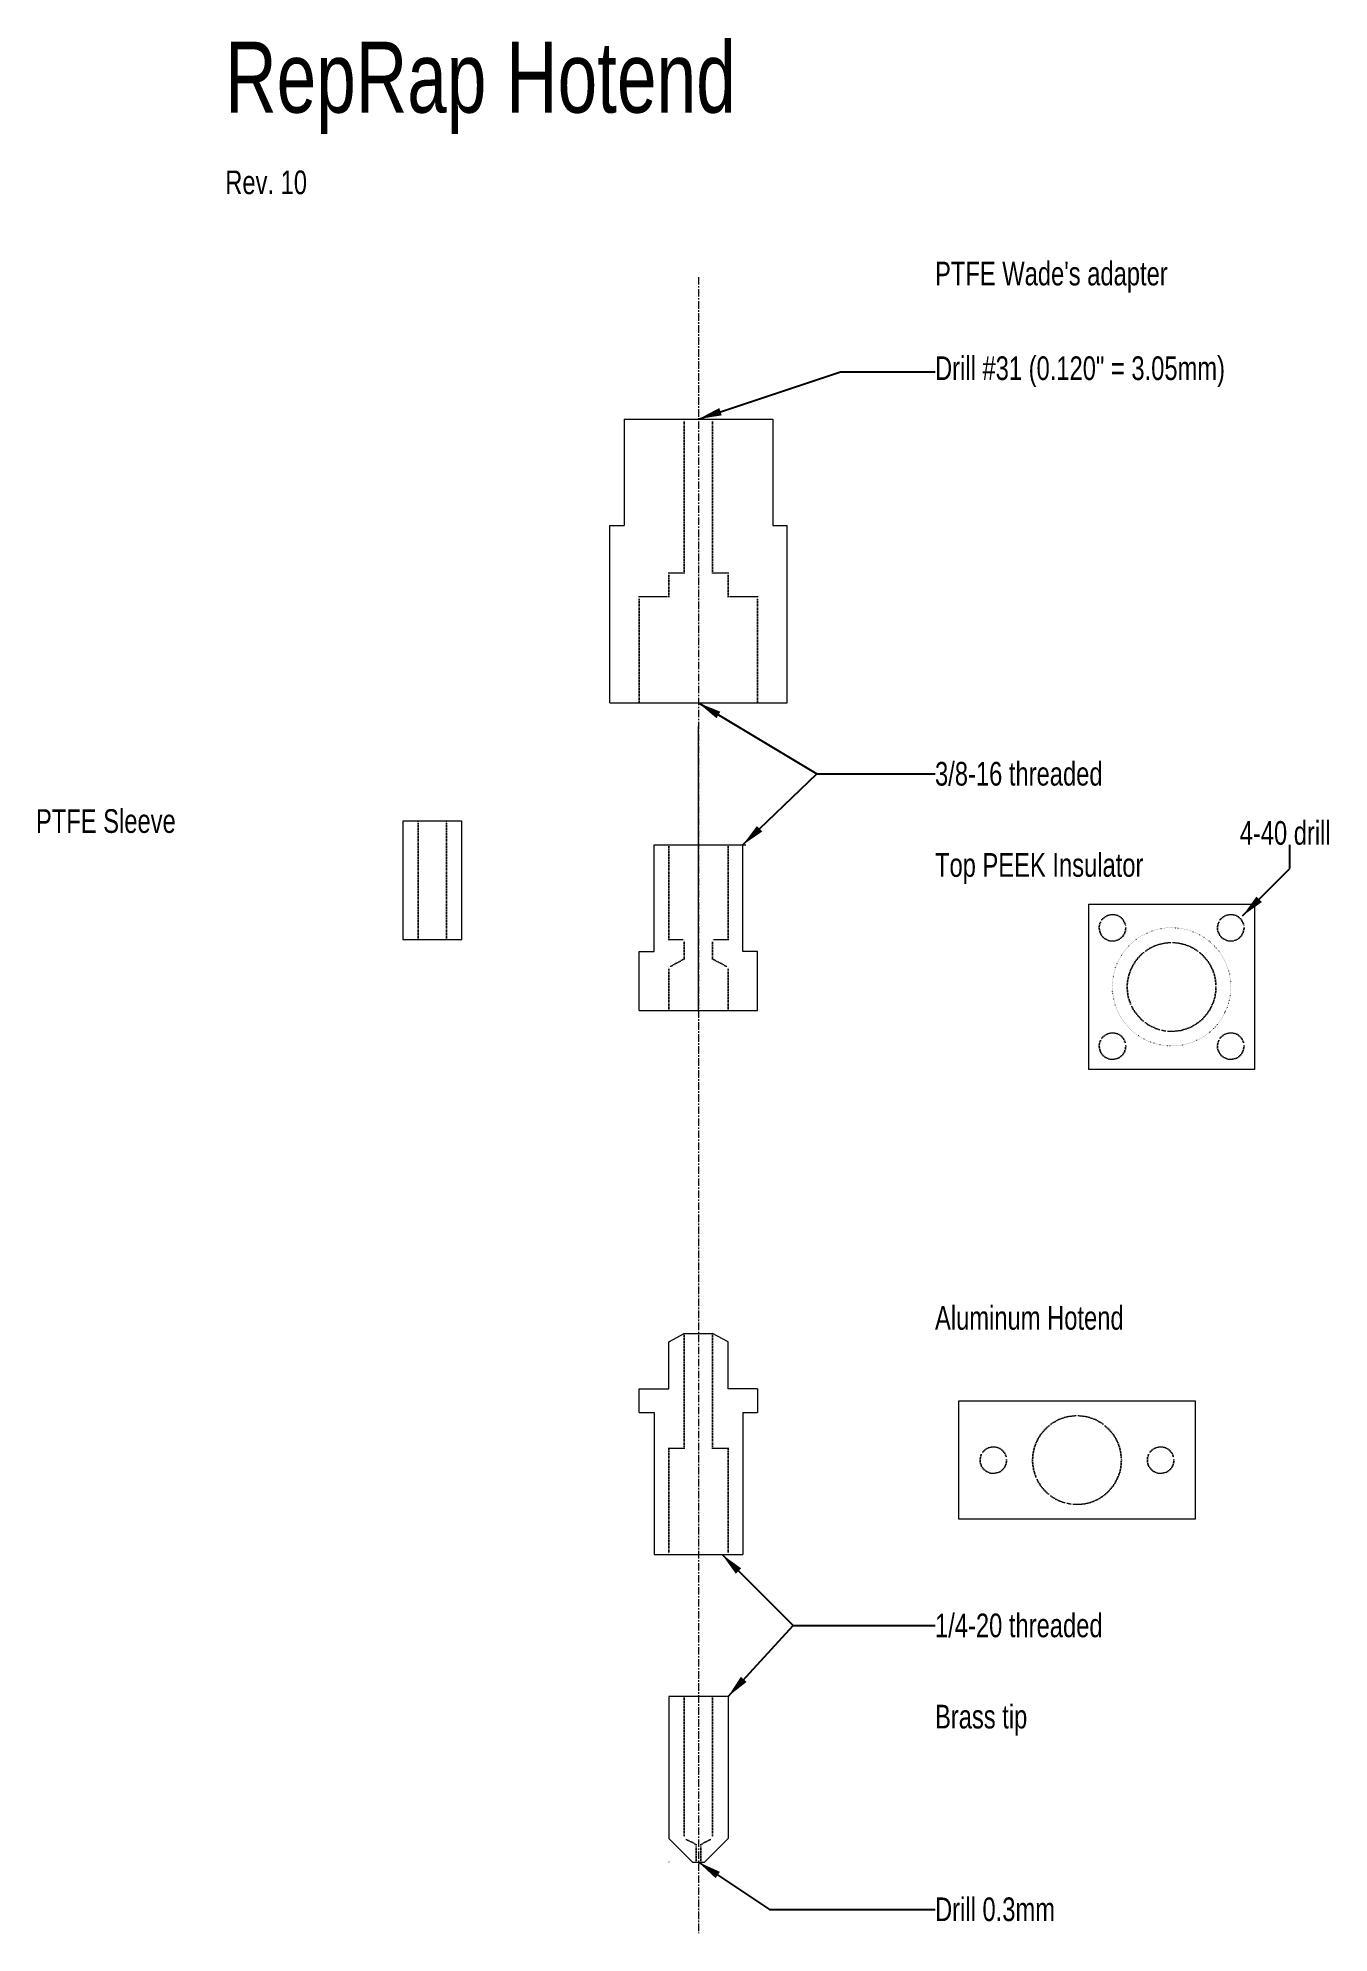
# Model space of a CAD drawing. Extents: x -2792 to 2666, y -3000 to 5011.
import ezdxf

# ---------------------------------------------------------------- set-up
doc = ezdxf.new("R2010")
doc.units = 9
for name, pattern in [('CENTER', [50.8, 31.75, -6.35, 6.35, -6.35]), ('DOT', [6.35, 0, -6.35]), ('DOT2', [3.175, 0, -3.175])]:
    doc.linetypes.add(name, pattern=pattern)
doc.layers.get('0').update_dxf_attribs({"linetype": 'CONTINUOUS', "lineweight": 9})
doc.styles.get("Standard").update_dxf_attribs({"font": 'txt', "width": 0.75})
doc.dimstyles.get("Standard").update_dxf_attribs({"dimtxt": 98.4252, "dimasz": 98.4252, "dimexe": 49.2126, "dimexo": 24.6063, "dimgap": 24.6063, "dimtad": 1, "dimtxsty": 'Standard', "dimcen": 2.5, "dimadec": 0, "dimazin": 0, "dimtfac": 1, "dimtmove": 0, "dimatfit": 3, "dimfxl": 1, "dimarcsym": 0})

msp = doc.modelspace()

# ---------------------------------------------------------------- linework, layer by layer
at = {"linetype": 'CENTER'}
msp.add_line((0, 4000), (0, -3000), dxfattribs=at)
for p, q in [((-314.5, 3400), (314.5, 3400)), ((-314.5, 3400), (-314.5, 3400)), ((-314.5, 3400), (-314.5, 2950)), ((314.5, 3400), (314.5, 2950)), ((-375, 2950), (-314.5, 2950)), ((-375, 2200), (-375, 2950)), ((314.5, 2950), (375, 2950)), ((375, 2200), (375, 2950)), ((-375, 2200), (375, 2200)), ((0, 900), (0, 2100)), ((-1000, 1700), (-1250, 1700)), ((-1250, 1700), (-1250, 1200)), ((-1000, 1200), (-1000, 1700)), ((-187.5, 1600), (200, 1600)), ((-187.5, 1150), (-187.5, 1600)), ((187.5, 1150), (187.5, 1600)), ((1650, 1350), (2350, 1350)), ((1650, 650), (1650, 1350)), ((2350, 1350), (2350, 650)), ((-1250, 1200), (-1000, 1200)), ((-250, 1150), (-187.5, 1150)), ((-250, 900), (-250, 1150)), ((250, 1150), (187.5, 1150)), ((250, 900), (250, 1150)), ((-250, 900), (250, 900)), ((2350, 650), (1650, 650)), ((-125, -500), (-60, -465.4)), ((-60, -465.4), (60, -465.4)), ((125, -500), (60, -465.4)), ((-125, -700), (-125, -500)), ((125, -700), (125, -500)), ((-250, -800), (-250, -700)), ((-250, -700), (-125, -700)), ((250, -700), (125, -700)), ((250, -700), (250, -800)), ((-250, -800), (-187.5, -800)), ((-187.5, -800), (-187.5, -1400)), ((187.5, -800), (187.5, -1400)), ((187.5, -800), (250, -800)), ((1100, -1250), (1100, -750)), ((1100, -750), (2100, -750)), ((2100, -750), (2100, -1250)), ((2100, -1250), (1100, -1250)), ((-187.5, -1400), (187.5, -1400)), ((125, -2000), (-125, -2000)), ((-25, -2700), (-125, -2600)), ((25, -2700), (125, -2600)), ((-124, -2700), (-125, -2699)), ((-25, -2700), (25, -2700))]:
    msp.add_line(p, q)
at = {"linetype": 'DOT'}
for p, q in [((-60, 2750), (-60, 3400)), ((60, 2750), (60, 3400)), ((-125, 2650), (-125, 2750)), ((-125, 2750), (-60, 2750)), ((125, 2750), (60, 2750)), ((125, 2650), (125, 2750)), ((-250, 2200), (-250, 2650)), ((-250, 2650), (-125, 2650)), ((250, 2650), (125, 2650)), ((250, 2200), (250, 2650)), ((-1185, 1200), (-1185, 1700)), ((-1065, 1200), (-1065, 1700)), ((-125, 1200), (-125, 1600)), ((125, 1200), (125, 1600)), ((-125, 1200), (-60, 1200)), ((-60, 1118.1), (-60, 1200)), ((125, 1200), (60, 1200)), ((60, 1118.1), (60, 1200)), ((-60, 1118.1), (-125, 1083.5)), ((-125, 900), (-125, 1083.5)), ((60, 1118.1), (125, 1083.5)), ((125, 900), (125, 1083.5)), ((-60, -465.4), (-60, -950)), ((60, -465.4), (60, -950)), ((-60, -950), (-125, -950)), ((-125, -950), (-125, -1400)), ((60, -950), (125, -950)), ((125, -950), (125, -1400)), ((-60, -2000), (-60, -2598.4)), ((60, -2000), (60, -2598.4)), ((-10, -2625), (-60, -2598.4)), ((-10, -2700), (-10, -2625)), ((10, -2625), (60, -2598.4)), ((10, -2700), (10, -2625))]:
    msp.add_line(p, q, dxfattribs=at)
at = {"linetype": 'CONTINUOUS'}
for p, q in [((-125, -2000), (-125, -2600)), ((125, -2000), (125, -2600))]:
    msp.add_line(p, q, dxfattribs=at)
at = {"linetype": 'DOT'}
for centre, radius in [((1750, 1250), 56), ((2250, 1250), 56), ((2000, 1000), 187.5), ((1750, 750), 56), ((2250, 750), 56), ((1600, -1000), 187.5), ((1246.5, -1000), 56), ((1953.5, -1000), 56)]:
    msp.add_circle(centre, radius, dxfattribs=at)
at = {"linetype": 'DOT2'}
msp.add_circle((2000, 1000), 250, dxfattribs=at)

# ---------------------------------------------------------------- texts
at = {"width": 100}
for s, insert, char_height, attachment_point in [('RepRap\\~Hotend', (-2000, 4800), 300, 4), ('Rev.\\~10', (-2000, 4400), 100, 4), ("PTFE\\~Wade's\\~adapter", (1000, 4000), 100, 4), ('Drill\\~#31\\~(0.120"\\~=\\~3.05mm)', (1000, 3600), 100, 4), ('3/8-16\\~threaded', (1000, 1900), 100, 4), ('PTFE\\~Sleeve', (-2800, 1700), 100, 4), ('4-40\\~drill', (2480, 1650), 100, 5), ('Top\\~PEEK\\~Insulator', (1000, 1500), 100, 4), ('Aluminum\\~Hotend', (1000, -400), 100, 4), ('1/4-20\\~threaded', (1000, -1700), 100, 4), ('Brass\\~tip', (1000, -2100), 100, 4), ('Drill\\~0.3mm', (1000, -2900), 100, 4)]:
    msp.add_mtext(s, dxfattribs=dict(at, insert=insert, char_height=char_height, attachment_point=attachment_point))

# ---------------------------------------------------------------- leaders
for points in [[(0, 3400), (600, 3600), (1000, 3600)], [(0, 2200), (500, 1900), (1000, 1900)], [(187.5, 1600), (500, 1900), (1000, 1900)], [(2300, 1300), (2500, 1500), (2500, 1600)], [(100, -1400), (400, -1700), (1000, -1700)], [(125, -2000), (400, -1700), (1000, -1700)], [(0, -2700), (300, -2900), (1000, -2900)]]:
    msp.add_leader(points, dimstyle='Standard')

doc.saveas('drawing.dxf')
